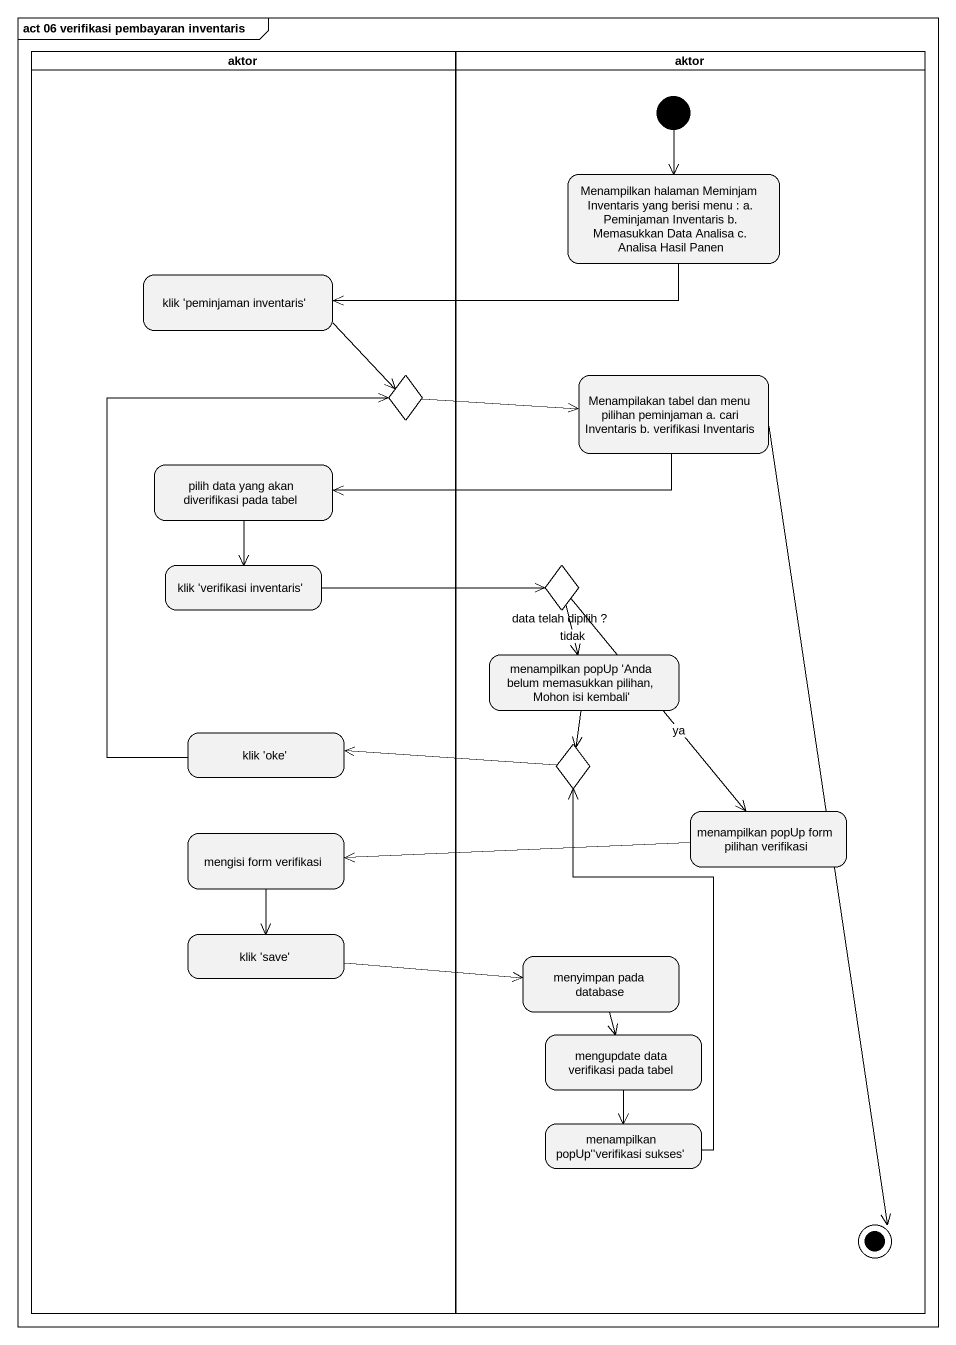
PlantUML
@startuml
mainframe act 06 verifikasi pembayaran inventaris
hide empty description
state aktor <<partition>> {
  state "klik 'peminjaman inventaris'" as klik_peminjaman_inventaris
  state choice1 <<choice>>
  state "pilih data yang akan diverifikasi pada tabel" as pilih_data_yang_akan
  state "klik 'verifikasi inventaris'" as klik_verifikasi_inventaris
  state "klik 'oke'" as klik_oke
  state "mengisi form verifikasi" as mengisi_form_verifikasi
  state "klik 'save'" as klik_save
}
state "aktor" as aktor_2 <<partition>> {
  state "Menampilkan halaman Meminjam Inventaris yang berisi menu : a. Peminjaman Inventaris b. Memasukkan Data Analisa c. Analisa Hasil Panen" as Menampilkan_halaman
  state "Menampilakan tabel dan menu pilihan peminjaman a. cari Inventaris b. verifikasi Inventaris" as Menampilakan_tabel_dan_menu
  state "data telah dipilih ?" as data_telah_dipilih <<choice>>
  state "menampilkan popUp 'Anda belum memasukkan pilihan, Mohon isi kembali'" as menampilkan_popUp_Anda
  state choice2 <<choice>>
  state "menampilkan popUp form pilihan verifikasi" as menampilkan_popUp_form
  state "menyimpan pada database" as menyimpan_pada_database
  state "mengupdate data verifikasi pada tabel" as mengupdate_data_verifikasi
  state "menampilkan popUp''verifikasi sukses'" as menampilkan_popUp
  [*] --> Menampilkan_halaman
  Menampilakan_tabel_dan_menu --> [*]
}
Menampilkan_halaman -left-> klik_peminjaman_inventaris
klik_peminjaman_inventaris -right-> choice1
choice1 -right-> Menampilakan_tabel_dan_menu
Menampilakan_tabel_dan_menu -left-> pilih_data_yang_akan
pilih_data_yang_akan --> klik_verifikasi_inventaris
klik_verifikasi_inventaris -right-> data_telah_dipilih
data_telah_dipilih --> menampilkan_popUp_Anda : tidak
data_telah_dipilih --> menampilkan_popUp_form : ya
menampilkan_popUp_Anda --> choice2
klik_oke -up-> choice1
choice2 -left-> klik_oke
mengisi_form_verifikasi --> klik_save
menampilkan_popUp_form -left-> mengisi_form_verifikasi
klik_save -right-> menyimpan_pada_database
menyimpan_pada_database --> mengupdate_data_verifikasi
mengupdate_data_verifikasi --> menampilkan_popUp
menampilkan_popUp -up-> choice2
@enduml
